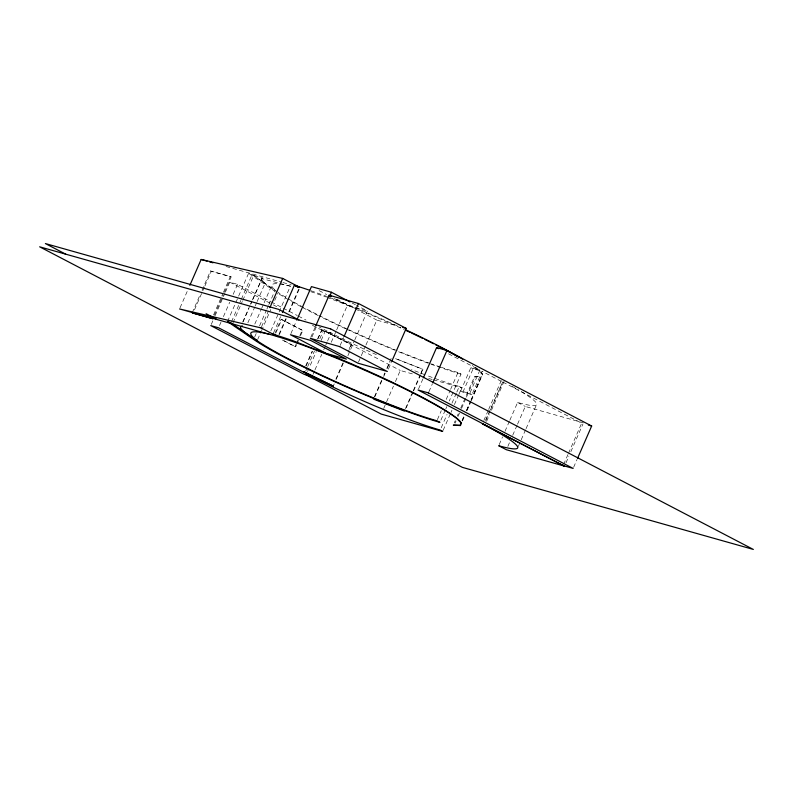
<?xml version="1.0" encoding="UTF-8"?>
<svg xmlns="http://www.w3.org/2000/svg" width="793" height="793" viewBox="0 0 793 793"><rect width="100%" height="100%" fill="white"/><g stroke="black" fill="none" stroke-linecap="round" stroke-linejoin="round"><path stroke-width="0.59" stroke-dasharray="3.96 2.97" d="M471.379 400.594L482.6 374.296L477.773 369.439A114.747 11.201 23.6 0 0 472.261 365.474M471.012 400.306L482.441 373.999A117.959 11.508 23.6 0 0 474.482 366.703M180.031 307.823L188.387 288.711M192.193 312.839L200.104 294.718M202.086 290.188L210.492 270.948L230.357 276.489L231.14 276.906L222.734 296.146M194.463 309.855L204.356 287.205M204.852 286.075L211.285 271.355L231.14 276.906M213.535 314.99L222.932 293.479M223.428 292.339L230.357 276.489M214.318 315.396L222.238 297.286M211.255 324.486L213.208 320.025M215.151 315.574L222.942 297.752M223.428 296.641L224.885 293.291M225.371 292.181L229.752 282.159L237.533 284.35L270.145 301.37M219.522 325.566L220.979 322.226M223.418 316.655L229.742 302.173M233.152 294.372L237.533 284.35M227.512 321.542L235.362 303.58M235.858 302.46L248.606 273.268L252.105 274.596L277.203 291.784M231.506 321.74L240.824 300.418M241.32 299.288L252.105 274.596M233.003 322.771L242.321 301.439M242.817 300.319L253.681 275.449L262.305 277.877L250.905 303.957M242.668 322.186L249.993 305.404M250.489 304.284L251.956 300.934M252.442 299.813L262.305 277.877M243.094 321.849L248.952 308.427M247.872 322.781L254.712 307.119M255.197 305.999L256.664 302.648M257.15 301.528L265.09 283.26A105.697 10.319 23.6 0 1 261.878 278.214M254.811 324.069L261.165 309.528M261.65 308.408L263.613 303.937M264.099 302.817L271.92 284.925M254.612 337.174L256.575 332.683M259.519 325.953L266.379 310.232M266.874 309.111L268.341 305.741M268.837 304.621L274.715 291.15L248.606 273.268M261.541 326.775L268.421 311.034M257.616 339.622L261.036 331.801M261.531 330.681L270.819 309.429M274.725 300.478L278.224 292.478A115.312 11.251 23.6 0 0 287.135 298.148M270.829 330.929L278.65 313.037M279.136 311.917L290.377 286.194L261.73 278.561A105.697 10.319 23.6 0 0 264.941 283.607L275.102 290.565M273.516 332.931L280.95 315.911M274.913 333.456L281.119 319.262L302.827 330.443L300.438 335.895M276.023 332.545L281.753 319.44M278.898 334.448L285.777 318.707M288.721 311.966L299.04 288.345M279.344 334.616L286.283 318.736M289.257 311.927L299.675 288.097M290.912 333.595L296.285 321.284M282.387 340.038L295.036 346.64L295.987 344.449M296.463 343.359L297.9 340.088M299.804 335.717L302.192 330.265L302.827 330.443M295.036 346.64L295.67 346.819L296.622 344.638M297.097 343.538L298.535 340.266M310.806 337.194L315.257 326.984M311.927 337.005L316.328 326.944M305.682 365.96L312.115 351.24M317.557 338.789L321.938 329.809L351.567 344.241L348.107 352.171M306.108 366.039L312.541 351.319M317.973 338.869L321.938 329.809M305.721 371.035L307.188 367.694M307.674 366.584L314.484 350.982M319.837 338.73L323.247 330.929L331.028 333.129L319.064 326.885M307.555 371.55L316.318 351.497M321.185 340.366L325.16 331.276L331.097 332.951A99.621 9.724 23.6 0 0 377.954 355.363M313.017 374.346L314.474 371.005M314.96 369.885L321.78 354.293M323.722 349.832L325.18 346.491M325.665 345.381L327.132 342.041M327.618 340.921L331.097 332.951M331.256 342.279L336.143 331.097M336.629 329.977L347.384 305.364L354.451 307.357M340.157 345.47L343.627 337.531M335.806 379.262L343.23 362.282M349.168 348.692L351.567 344.241M333.268 386.132L334.249 383.871M336.232 379.341L343.656 362.361M347.879 355.76L354.233 341.218M354.719 340.098L367.427 311.015L356.533 305.335M358.495 362.074L365.434 346.194M365.93 345.064L376.824 320.104L396.787 325.735M374.445 396.698L381.869 379.718M383.842 375.188L384.833 372.928M386.815 368.398L391.762 357.078M374.782 396.956L383.188 377.706M383.683 376.576L385.17 373.176M387.143 368.646L390.116 361.856M388.342 369.221L391.316 362.411M383.673 408.504L386.122 402.913M386.607 401.793L393.447 386.132M395.4 381.661L400.287 370.48L413.292 374.147M405.372 408.782L412.786 391.801M413.282 390.671L420.211 374.821M420.706 373.681L422.679 369.151L395.192 358.416M406.194 407.899L413.123 392.049M413.609 390.919L420.538 375.069M421.033 373.939L422.679 369.151M418.555 388.877L422.947 378.826M428.894 391.792L432.304 383.981M437.379 419.656L441.295 410.675M446.201 399.454L450.127 390.473M450.612 389.343L457.977 372.512L461.02 374.098L449.244 401.04M440.908 420.121L445.329 410.021M445.815 408.901L446.796 406.65M441.205 427.814L447.064 414.392M451.951 403.201L456.352 393.14M456.837 392.02L459.286 386.429A99.621 9.724 23.6 0 1 426.019 375.158M443.168 430.312L450.503 413.53M450.989 412.419L451.96 410.179M454.409 404.589L458.314 395.638M458.81 394.517L461.734 387.817L459.286 386.429M460.703 390.929L470.873 367.625L479.894 370.172L469.724 393.477L460.703 390.929L462.924 392.089L471.944 394.636L482.124 371.332L501.216 381.294M462.924 392.089L473.104 368.795L482.124 371.332M454.3 422.867L455.291 420.597M457.274 416.057L458.265 413.787M460.743 408.117L474.62 376.348L481.42 376.477M455.063 423.254L456.054 420.984M458.037 416.444L459.524 413.044M461.506 408.504L465.967 398.294M466.462 397.154L475.384 376.734L481.787 376.774M462.121 420.518L464.103 415.988M466.581 410.308L470.546 401.238M471.042 400.098L482.441 373.999M462.091 420.726L464.074 416.186M466.552 410.516L470.517 401.436M462.458 421.024L464.44 416.484M466.918 410.814L470.883 401.734M483.829 420.478L488.191 410.496M488.676 409.386L501.285 380.531M485.703 419.794L502.683 381.988L581.656 423.184L568.492 453.318M485.623 421.043L490.005 411.002M490.5 409.882L502.683 381.988M486.605 421.39L489.519 414.739M491.452 410.298L504.061 381.453M499.184 444.615L502.584 436.854M505.002 431.303L509.364 421.321M509.849 420.211L517.611 402.457A99.621 9.724 23.6 0 0 518.077 389.75M507.837 446.409L509.77 441.969M512.684 435.307L517.046 425.326M517.532 424.215L525.283 406.462L583.44 422.867M518.305 446.429L519.276 444.209M521.209 439.778L525.571 429.786M526.056 428.676L536.722 404.271M563.615 464.48L568.006 454.439M565.994 462.815L568.898 456.153M570.841 451.713L582.954 423.977M573.626 467.305L577.046 459.494M290.377 286.194L286.055 285.163A127.425 12.43 23.6 0 0 275.597 290.565M226.045 266.498L281.753 282.209M282.942 282.546L291.239 284.885M355.631 307.694L367.427 311.015M428.646 378.479L432.195 379.48M433.374 379.807L461.734 387.817M395.529 358.664L423.016 369.409M321.512 329.729L351.14 344.162M474.62 376.348L475.384 376.734M210.492 270.948L211.285 271.355M352.171 303.065L355.442 304.77M448.501 353.797L479.894 370.172M470.873 367.625L473.104 368.795M336.728 299.189L354.065 308.229M355.155 308.794L376.824 320.104M319.064 290.595L326.686 294.57M334.309 298.545L347.384 305.364M517.611 402.457L525.283 406.462M469.724 393.477L471.944 394.636M271.236 301.935L282.1 307.605M283.19 308.17L297.325 315.545M298.406 316.11L306.019 320.085M325.16 331.276L400.287 370.48M229.752 282.159L272.148 304.274M273.238 304.839L277.59 307.109M312.373 325.259L323.247 330.929M281.119 319.262L302.192 330.265M284.082 340.772L295.67 346.819M253.681 275.449L265.12 283.279M424.929 374.742A99.621 9.724 23.6 0 1 411.458 369.498M512.298 386.469A99.621 9.724 23.6 0 1 517.165 389.224M461.02 374.098A119.515 11.667 23.6 0 1 429.231 363.591M428.141 363.194A119.515 11.667 23.6 0 1 395.885 350.645M394.795 350.199A119.515 11.667 23.6 0 1 346.68 329.234M345.609 328.738A119.515 11.667 23.6 0 1 319.43 316.159M318.35 315.624A119.515 11.667 23.6 0 1 302.113 307.238M301.033 306.663A119.515 11.667 23.6 0 1 289.584 300.329M288.602 299.764A119.515 11.667 23.6 0 1 275.607 291.745M457.977 372.512A115.312 11.251 23.6 0 1 441.532 367.377M440.452 367.01A115.312 11.251 23.6 0 1 431.412 363.858M430.321 363.462A115.312 11.251 23.6 0 1 398.235 351.15M397.134 350.704A115.312 11.251 23.6 0 1 348.94 329.809M347.84 329.303A115.312 11.251 23.6 0 1 304.651 308.001M303.6 307.436A115.312 11.251 23.6 0 1 289.029 299.278M310.717 291.646A114.747 11.201 23.6 0 1 325.645 296.899M326.766 297.316A114.747 11.201 23.6 0 1 404.004 329.531M310.856 290.694A117.959 11.508 23.6 0 1 328.57 297.127M329.719 297.563A117.959 11.508 23.6 0 1 400.822 327.519"/><path stroke-width="1.19" d="M189.854 285.331L201.154 259.47L282.675 278.422L299.536 287.225L295.977 286.223M269.898 307.664L282.675 278.422M282.437 312.511L294.332 285.282A117.959 11.508 23.6 0 1 309.666 290.278M296.78 320.174L311.441 286.61L331.474 292.27L349.991 301.925M315.753 325.854L329.135 295.224L358.495 303.511L406.185 328.391L391.811 361.281M329.521 296.741L331.474 292.27M344.122 336.401L358.495 303.511M423.432 377.716L436.596 347.582L446.935 350.496L591.667 426.01L577.532 458.374M432.8 382.86L446.935 350.496M242.341 325.893L240.715 326.657A105.697 10.319 23.6 0 0 243.927 331.702L245.8 333.219A105.697 10.319 23.6 0 0 257.13 340.742A115.312 11.251 23.6 0 0 436.884 420.776L439.927 422.372A119.515 11.667 23.6 0 1 253.631 339.424L227.512 321.542L231.021 322.87L257.13 340.742A127.425 12.43 23.6 0 1 265.04 333.258L269.551 334.329M201.154 259.47L207.082 261.145M209.451 261.809L213.01 262.82M402.666 327.4L406.185 328.391M588.337 425.068L591.667 426.01M312.046 376.576L304.264 374.375L210.769 325.596L218.551 327.796L312.046 376.576A99.621 9.724 23.6 0 0 440.224 430.044L442.682 431.432L381.235 414.095L306.098 374.891M436.596 347.582L438.757 348.712M329.135 295.224L331.305 296.354M298.852 319.936L278.541 309.329L45.379 243.56L65.69 254.156M206.121 313.721L216.172 318.964M294.332 285.282L298.604 287.532M404.38 411.052L373.79 399.216M405.253 329.581A117.959 11.508 23.6 0 1 462.656 359.12M406.155 330.532A114.747 11.201 23.6 0 1 410.397 332.515M411.448 333.001A114.747 11.201 23.6 0 1 422.768 338.433M424.979 339.503A114.747 11.201 23.6 0 1 433.493 343.736M435.763 344.886A114.747 11.201 23.6 0 1 451.584 353.212M452.545 353.737A114.747 11.201 23.6 0 1 459.078 357.405M461.288 423.085L460.475 425.563L453.309 425.137L460.109 425.266L461.129 422.788A117.959 11.508 23.6 0 0 338.542 358.357L291.943 340.326L273.02 334.071L278.353 336.886A114.747 11.201 23.6 0 1 456.461 418.228L461.288 423.085M303.63 371.699L333.268 386.132L303.63 371.699M261.056 327.906L179.535 308.953L277.917 336.698L261.056 327.906M212.048 318.389L192.193 312.839L212.841 318.796L212.048 318.389M330.651 328.897L39.65 246.811L462.349 467.355L753.35 549.44L330.651 328.897M339.662 346.61L310.311 338.324L358 363.204L387.351 371.491L339.662 346.61M310.469 340.366L290.426 334.715L326.369 353.47L346.412 359.12L310.469 340.366M428.408 392.912L418.07 389.987L563.129 465.6L573.141 468.425L428.408 392.912M564.537 466.135L506.38 449.73L498.698 445.725A99.621 9.724 23.6 0 0 482.372 423.809L564.537 466.135"/></g></svg>
